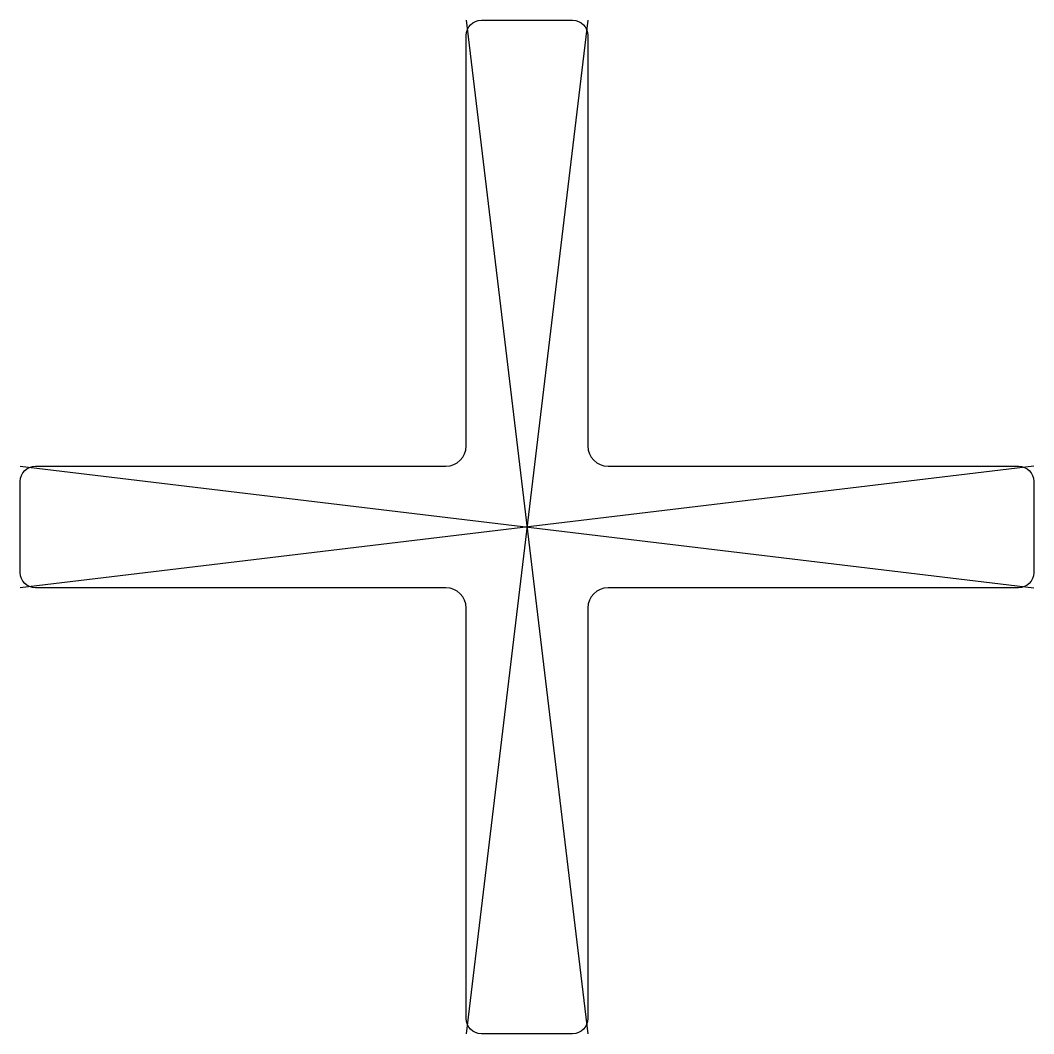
# Model space of a CAD drawing. Header units: millimetres. Extents: x 0 to 100, y -100 to 0.
import ezdxf

# ---------------------------------------------------------------- set-up
doc = ezdxf.new("R2010")
doc.units = ezdxf.units.MM
doc.layers.get('0').update_dxf_attribs({"linetype": 'CONTINUOUS'})

msp = doc.modelspace()

# ---------------------------------------------------------------- linework, layer by layer
for p, q in [((44, 0), (56, -100)), ((56, 0), (44, -100)), ((0, -44), (100, -56)), ((100, -44), (0, -56))]:
    msp.add_line(p, q)
msp.add_lwpolyline([(100, -45.5), (100, -54.5, -0.41421), (98.5, -56), (58, -56, 0.41421), (56, -58), (56, -98.5, -0.41421), (54.5, -100), (45.5, -100, -0.41421), (44, -98.5), (44, -58, 0.41421), (42, -56), (1.5, -56, -0.41421), (0, -54.5), (0, -45.5, -0.41421), (1.5, -44), (42, -44, 0.41421), (44, -42), (44, -1.5, -0.41421), (45.5, 0), (54.5, 0, -0.41421), (56, -1.5), (56, -42, 0.41421), (58, -44), (98.5, -44, -0.41421)], format="xyb", close=True)

doc.saveas('drawing.dxf')
